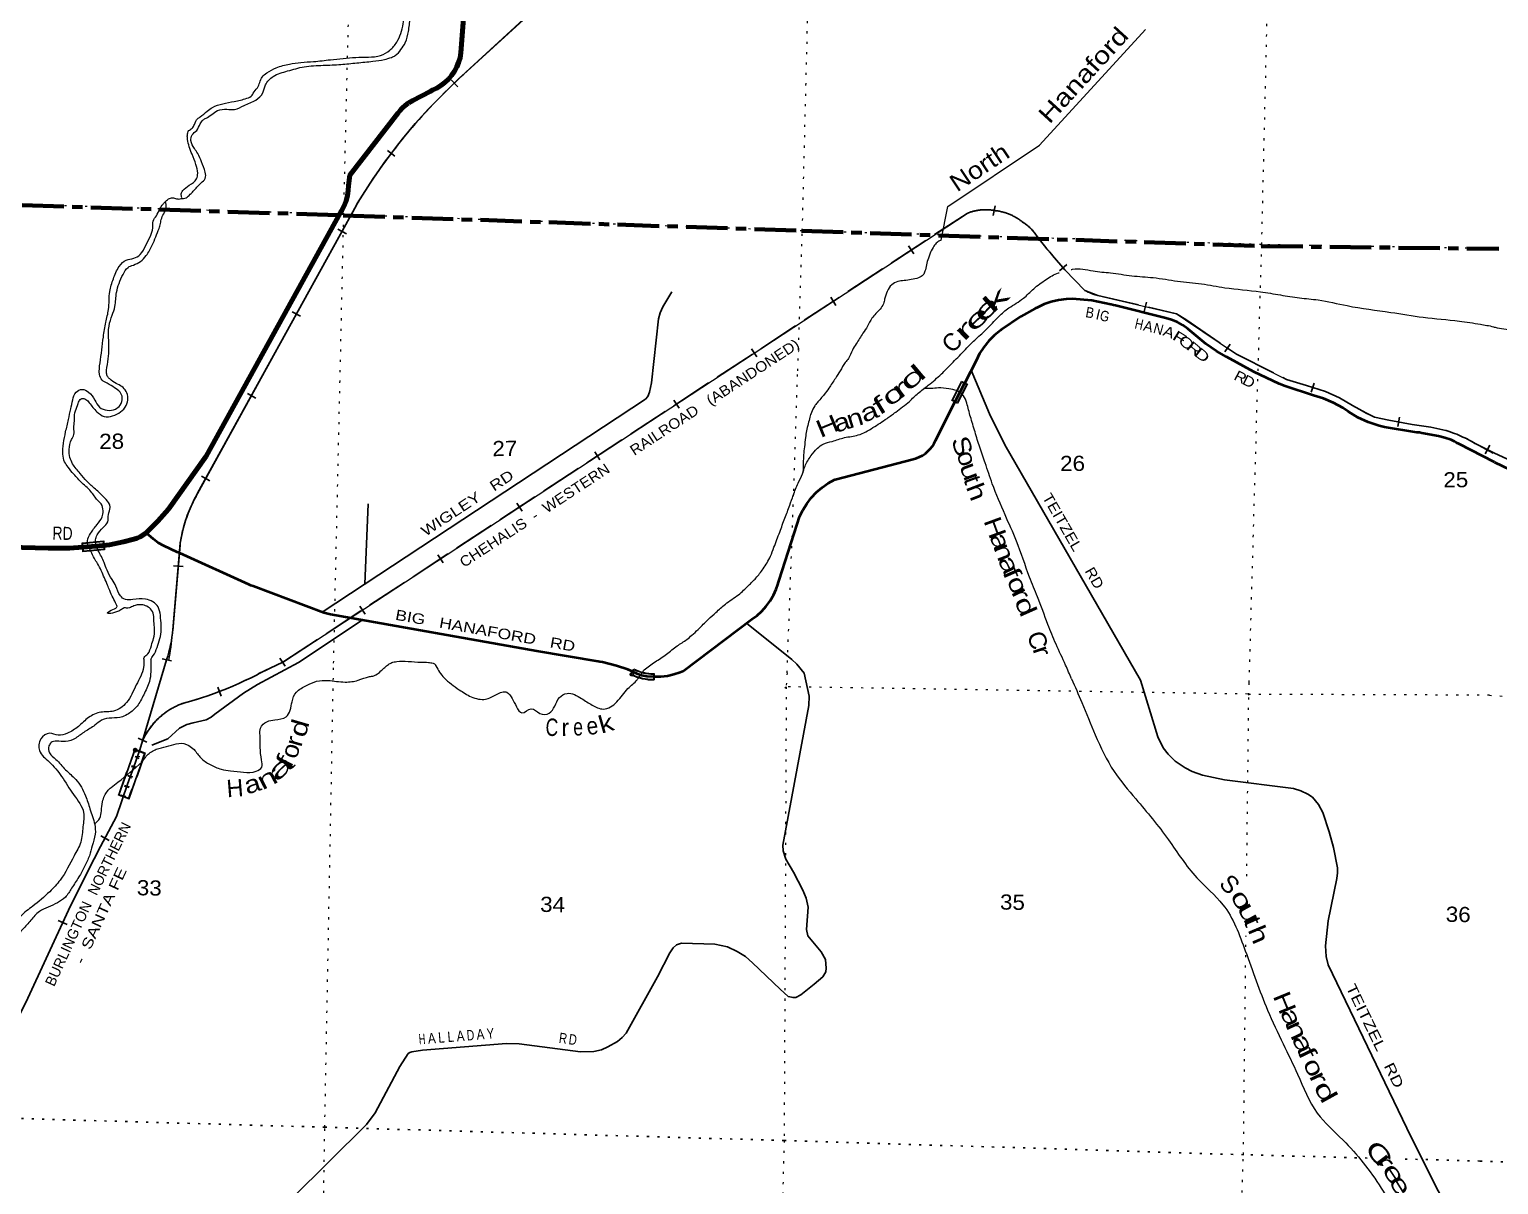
# Model space of a CAD drawing. Header units: feet. Extents: x -518066 to -250644, y -364975 to -177792.
# Drawn here: x -488679 to -471719, y -275739 to -262402 of the extents above; entities that cross this region are included whole.
import ezdxf
from ezdxf.enums import TextEntityAlignment as Align

# ---------------------------------------------------------------- set-up
doc = ezdxf.new("R2010")
doc.units = ezdxf.units.FT
doc.header["$LTSCALE"] = 80
doc.header["$PDMODE"] = 32
doc.header["$PDSIZE"] = 40
for name, pattern in [('DOTTED', [1.5, 0.3, -1.2]), ('LONG_DASH_SHORT_DASH', [9.9, 6, -1.2, 1.5, -1.2]), ('LONG_DASHED', [7.5, 6, -1.5])]:
    doc.linetypes.add(name, pattern=pattern)
for name, color, linetype, lineweight in [('11', 7, 'LONG_DASH_SHORT_DASH', 60), ('17', 7, 'Continuous', 25), ('23', 7, 'Continuous', 70), ('26', 7, 'Continuous', 40), ('29', 7, 'Continuous', 25), ('30', 7, 'Continuous', 13), ('34', 7, 'Continuous', 25), ('39', 7, 'Continuous', 13), ('41', 7, 'Continuous', 13), ('59', 7, 'Continuous', 13), ('6', 7, 'DOTTED', 25), ('61', 7, 'Continuous', 13), ('63', 7, 'Continuous', 25), ('7', 7, 'DOTTED', 13)]:
    doc.layers.add(name, color=color, linetype=linetype, lineweight=lineweight)
doc.layers.add('27', color=7, linetype='Continuous')

msp = doc.modelspace()

# ---------------------------------------------------------------- linework, layer by layer
at = {"layer": '11'}
msp.add_lwpolyline([(-503152.98, -263926.62), (-500945.94, -263988.82), (-495636.76, -264205.23), (-490344.79, -264381.26), (-485056.68, -264549.34), (-479766.78, -264727.7), (-474460.77, -264904.58), (-471717.51, -264935.4)], dxfattribs=at)
at = {"layer": '23'}
for points in [[(-486636.7, -267328.43), (-485087.31, -264517.67), (-485073.6, -264492.79), (-485060.8, -264467.67), (-485045.63, -264437.91), (-485023.61, -264380.53), (-485007.7, -264321.17), (-484998.09, -264260.48), (-484994.9, -264204.77), (-484978.25, -264086.47), (-484420.59, -263365.73), (-484401.19, -263340.66), (-484378.84, -263315.73), (-484372.45, -263308.6), (-484340.45, -263279.66), (-484305.59, -263254.22), (-484302.1, -263252.14), (-484299.9, -263250.83), (-484252.1, -263224.98), (-484054.26, -263117.99), (-484020.32, -263099.64), (-484004.26, -263092.01), (-483977.02, -263079.08), (-483928.59, -263049.52), (-483883.52, -263015.07), (-483842.3, -262976.09), (-483805.37, -262933.01), (-483773.16, -262886.32), (-483745.99, -262836.51), (-483724.19, -262784.13), (-483707.98, -262729.77), (-483697.54, -262674), (-483697.29, -262672.13), (-483630.21, -261772.38)], [(-487352.46, -268229.47), (-487331.03, -268214.79), (-487195.94, -268079.63), (-487073.47, -267942.66), (-486636.7, -267328.43)], [(-488463.4, -268392.27), (-488217.17, -268391.41), (-487907.38, -268369.78), (-487756.09, -268351.76), (-487592.18, -268317.52), (-487471.52, -268286.88), (-487436.37, -268276.3), (-487399.47, -268261.65), (-487367.93, -268242.06), (-487331.03, -268214.79)], [(-491113.02, -269593.43), (-490504.32, -268476.3), (-490399.53, -268406.86), (-490308.61, -268379.57), (-490231.32, -268365.93), (-490117.98, -268361.94), (-489370.48, -268367.96), (-488463.4, -268392.27)]]:
    msp.add_lwpolyline(points, dxfattribs=at)
at = {"layer": '26'}
msp.add_line((-477995.33, -266706.54), (-477882.28, -266484.21), dxfattribs=at)
for points in [[(-471768.31, -267397.16), (-472180.23, -267186.34), (-472205.23, -267173.52), (-472230.23, -267159.65), (-472266.73, -267142.35), (-472338.53, -267116.67), (-472412.61, -267098.65), (-472605.78, -267062.43), (-472630.9, -267057.72), (-472655.78, -267055.06), (-472661.72, -267054.43), (-473037.34, -266992.64), (-473099.57, -266977.06), (-473223.67, -266935.48), (-473342.74, -266881.15), (-473455.49, -266814.67), (-473519.41, -266771.51), (-473626.8, -266711.61), (-473739.86, -266663.26), (-473857.35, -266627), (-474182.64, -266521.44), (-474254.38, -266493.75), (-474544.77, -266354.74), (-474860.52, -266181), (-474977.51, -266115.56), (-475098.41, -266031.07), (-475307.65, -265857.62), (-475364.23, -265818.54), (-475427.2, -265783.98), (-475493.45, -265756.19), (-475562.24, -265735.48), (-476140.91, -265589.97), (-476165.91, -265585.69), (-476190.91, -265579.14), (-476193.95, -265578.34), (-476415.59, -265534.01), (-476640.64, -265513.1), (-476712.82, -265515.56), (-476798.69, -265526.8), (-476882.92, -265546.95), (-476964.58, -265575.79), (-477017.77, -265601.12), (-477042.77, -265613.02), (-477067.77, -265622.98), (-477234.77, -265716.09), (-477460.43, -265871.47), (-477466.67, -265875.95), (-477537.79, -265933.44), (-477602.51, -265998.05), (-477660.12, -266069.07), (-477709.99, -266145.72), (-477751.58, -266227.17), (-477882.28, -266484.21)], [(-481127.47, -269805.74), (-480341.06, -269211.97), (-480279.68, -269167.74), (-480223.26, -269117.35), (-480172.41, -269061.33), (-480127.69, -269000.31), (-480089.6, -268934.94), (-480058.55, -268865.96), (-480039.88, -268809.25), (-480032.34, -268784.43), (-480024.25, -268759.25), (-479816.64, -268113.2), (-479788.1, -268031.36), (-479751.17, -267952.95), (-479706.24, -267878.83), (-479653.81, -267809.81), (-479594.45, -267746.66), (-479528.82, -267690.05), (-479457.63, -267640.61), (-479381.66, -267598.89), (-479379.31, -267597.76), (-478475.83, -267363.86), (-478438.53, -267352.92), (-478402.57, -267338.15), (-478368.36, -267319.69), (-478336.26, -267297.76), (-478306.62, -267272.6), (-478279.79, -267244.47), (-478256.03, -267213.69), (-478235.63, -267180.6), (-478219.9, -267148.17), (-477995.33, -266706.54)], [(-471768.31, -267397.16), (-470224.6, -268137.35)], [(-481769.58, -269792.24), (-481901.14, -269748.15), (-482062.7, -269709.08), (-482092.68, -269701.82), (-482112.7, -269698.5), (-482821.09, -269580.82), (-485203.38, -269155.45), (-485279.36, -269137.72), (-486097.6, -268829.33), (-486122.6, -268821.94), (-486147.6, -268810.58), (-486943.36, -268449.09), (-486974.41, -268438.27), (-487125.71, -268366.18), (-487190.55, -268330.13), (-487248.18, -268286.88), (-487331.03, -268214.79)], [(-481717.78, -269815.32), (-481742.78, -269804.54), (-481769.58, -269792.24)], [(-481717.78, -269815.32), (-481665.25, -269839.45), (-481613.99, -269857.2), (-481552.86, -269869.04), (-481468.03, -269872.21)], [(-481468.03, -269872.21), (-481443.03, -269872.06), (-481390.73, -269871.76), (-481313.91, -269863.24), (-481238.4, -269846.73), (-481165.03, -269822.42), (-481127.47, -269805.74)]]:
    msp.add_lwpolyline(points, dxfattribs=at)
at = {"layer": '29'}
for p, q in [((-484805.71, -268805.27), (-484766.7, -267877.82)), ((-485571.32, -269711.8), (-484836.41, -269220.98))]:
    msp.add_line(p, q, dxfattribs=at)
for points in [[(-485298.96, -269130.33), (-481568.4, -266671.82), (-481539.76, -266641.69), (-481521.58, -266591.65), (-481497.72, -266483.37), (-481417.81, -265744.68), (-481398.83, -265672.91), (-481368.32, -265603.76), (-481263.96, -265432.13)], [(-477807.02, -266336.19), (-477595.26, -266839.62), (-477419.83, -267197.72), (-475854.63, -269916.1)], [(-480400.97, -269257.21), (-479876.57, -269677.03), (-479819.04, -269729.95), (-479735.77, -269834.99)], [(-487263.75, -270664.58), (-487082.13, -270593.68), (-486947.19, -270469.72), (-486860.66, -270425.29), (-486788.2, -270409.33), (-486639.18, -270372.11), (-486581.59, -270341.09), (-486538.54, -270307.82), (-486208.9, -270066.56), (-486045.62, -269964.43), (-485571.32, -269711.8)], [(-479735.77, -269834.99), (-479676, -270099.55), (-479680.32, -270208.08), (-479981.53, -271821.08), (-479976.54, -271887.06), (-479946.09, -271980.6), (-479859.69, -272129.71), (-479751.19, -272339.54), (-479711.63, -272433.05), (-479689.18, -272534.52), (-479706.9, -272791.54), (-479693.47, -272865.48), (-479539.8, -273050.28), (-479489.85, -273141.61), (-479482.27, -273237.93), (-479485.42, -273283.41), (-479520.85, -273341.02), (-479618.94, -273423.23), (-479773.34, -273549.29), (-479830.92, -273580.31), (-479863.32, -273579.08), (-479919.52, -273567.02), (-480012.18, -273482.79), (-480330.41, -273177.39), (-480411.2, -273106.16), (-480508.65, -273048.55), (-480619.39, -272995.38), (-480766, -272963.04), (-481150.94, -272951.06), (-481208.58, -272969.73), (-481248.39, -273004.25), (-481285.91, -273061.27), (-481427.86, -273340.98), (-481791.05, -273989.92), (-481837.53, -274041.18), (-481890.68, -274085.49), (-482003.43, -274148.16), (-482076.72, -274182.98), (-482165.32, -274200.7), (-482318.58, -274206.66), (-483024.65, -274112.08), (-483172.2, -274107.85), (-484140.91, -274187.41), (-484264.95, -274205.13), (-484288.06, -274212.1), (-484307.09, -274226.77), (-484403.2, -274374.36), (-484685.76, -274909.71), (-484788.71, -275045.14), (-485648.22, -275900.55)], [(-475854.63, -269916.1), (-475651.85, -270570.51), (-475591.81, -270695.59), (-475534.23, -270770.92), (-475454.5, -270850.69), (-475338.31, -270926.11), (-475255.16, -270970.33), (-475135.57, -271010.21), (-474881.69, -271066.34), (-474088.13, -271164.42), (-474001.59, -271191.91), (-473921.86, -271231.78), (-473868.7, -271267.24), (-473800.3, -271348.83), (-473749.1, -271444.49), (-473674.45, -271665.97), (-473625.07, -271847.74), (-473580.78, -272082.6), (-473580.78, -272140.2), (-473585.63, -272203.79), (-473686.4, -272695.09), (-473718.1, -272982.16), (-473709.24, -273106.23), (-473687.26, -273201.66), (-472727.09, -275189.41), (-472105.18, -276429.25)]]:
    msp.add_lwpolyline(points, dxfattribs=at)
at = {"layer": '34', "lineweight": 13}
for p, q in [((-483666.13, -262923.56), (-482976.65, -262290.24)), ((-486736.25, -267758.57), (-484899.29, -264426.13)), ((-485745.94, -269704.83), (-477855.12, -264527.62)), ((-471990.42, -267184.19), (-471787.81, -267293.15)), ((-471766.77, -267295.39), (-470203.39, -268023.14)), ((-487025.79, -269380.34), (-486937.24, -268334.39)), ((-486036.73, -269843.94), (-485745.64, -269704.22)), ((-487338.68, -270756.54), (-487461.92, -270712.47)), ((-487457.04, -270722.71), (-487348.86, -270761.39)), ((-487528.66, -271287.85), (-487651.91, -271243.78)), ((-487533.45, -271277.63), (-487641.63, -271238.95))]:
    msp.add_line(p, q, dxfattribs=at)
at = {"layer": '34'}
for p, q in [((-483735.23, -263064.84), (-483811.81, -262984.43)), ((-484458.93, -263866.79), (-484547.1, -263799.28)), ((-485019.79, -264761.4), (-485117.03, -264707.8)), ((-485548.31, -265714.77), (-485645.56, -265661.17)), ((-486065.66, -266658.73), (-486162.91, -266605.12)), ((-486594.17, -267612.09), (-486691.43, -267558.49)), ((-487023.48, -269340.01), (-486940.37, -268358.38)), ((-486903.57, -268604.39), (-487014.21, -268595.02)), ((-487038.8, -269692.22), (-487147.16, -269667.97)), ((-487321.59, -270632.53), (-487422.36, -270585.88)), ((-487854.46, -271712.97), (-487757.01, -271765.8)), ((-488345.05, -272688.1), (-488244.34, -272734.42))]:
    msp.add_line(p, q, dxfattribs=at)
for points in [[(-486940.37, -268358.38), (-486938.33, -268334.23), (-486938, -268332.64), (-486936.61, -268324.01), (-486931.9, -268295.52), (-486926.65, -268266.97), (-486920.73, -268238.46), (-486914.53, -268210.19), (-486907.83, -268182.05), (-486900.46, -268153.92), (-486892.77, -268125.86), (-486884.48, -268098.15), (-486875.71, -268070.57), (-486866.57, -268042.91), (-486856.83, -268015.58), (-486846.67, -267988.55), (-486836.13, -267961.43), (-486824.99, -267934.65), (-486813.41, -267908.17), (-486801.31, -267881.64), (-486788.82, -267855.57), (-486776, -267829.6), (-486762.54, -267803.79), (-486748.69, -267778.41), (-486738.12, -267759.66), (-486737.21, -267758.03), (-484902.83, -264430.26), (-484907.74, -264434.04), (-484894.68, -264412.22), (-484834.85, -264314.44), (-484773.26, -264218.61), (-484710.31, -264123.31), (-484646.05, -264029.47), (-484579.51, -263936.22), (-484511.21, -263844.89), (-484442.05, -263754.56), (-484370.59, -263664.81), (-484298.31, -263576.95), (-484224.23, -263490.11), (-484147.91, -263404.78), (-484071.21, -263320.86), (-483992.72, -263237.97), (-483911.97, -263156.58), (-483830.85, -263076.6), (-483735.67, -262985.95), (-482977.39, -262289.41)], [(-487095.86, -269679.37), (-487405.28, -270719.7), (-487473.5, -270917.46), (-487545.77, -271117.11), (-487671.75, -271490.74), (-487859.38, -271836.88), (-488005.55, -272119.43), (-488227.34, -272569.37), (-488718.49, -273637.29), (-488935.74, -274061.16), (-489083.18, -274408.01), (-489196.71, -274763.65), (-489335.91, -275197.26), (-489451.56, -275558.91), (-489560.26, -275973.01), (-489736.42, -276745.89), (-489876.25, -277111.12), (-489956.36, -277357.6)]]:
    msp.add_lwpolyline(points, dxfattribs=at)
at = {"layer": '34', "lineweight": 13}
for points in [[(-476868.83, -265011.45), (-476727.76, -265177.39), (-476495.86, -265417.69)], [(-476344.37, -265475.26), (-475438.56, -265686.93), (-475331.94, -265753.66), (-474745.35, -266153.32), (-474166.91, -266445.36), (-473937.3, -266514.67), (-473719.75, -266583.73), (-473556.52, -266655.63), (-473407.74, -266745.32), (-473252.87, -266831.12), (-473153.44, -266879.52), (-472987.36, -266913.27), (-472719.15, -266963.32), (-472500.81, -266996.19), (-472328.8, -267034.1)], [(-487102.72, -269697.74), (-487406.33, -270719.36), (-487474.54, -270917.09), (-487546.81, -271116.74), (-487672.76, -271490.28), (-487860.35, -271836.35), (-488006.53, -272118.93), (-488228.33, -272568.89), (-488719.48, -273636.8)]]:
    msp.add_lwpolyline(points, dxfattribs=at)
for centre, radius, start, end in [((-479291.02, -267784.27), 6538.89, 131.9601, 149.13392), ((-477643.63, -265032.38), 547.28, 77.25183, 112.73311), ((-477596.08, -265092.05), 600.16, 50.97053, 82.7955), ((-477445.61, -265028.26), 461.12, 36.15992, 61.12068), ((-474949.53, -263276.16), 2587.46, 214.87588, 222.11754), ((-476253.93, -265028.18), 455.77, 238.24334, 258.81204), ((-472764.25, -268466.83), 1498, 58.8971, 73.02002), ((-485295.36, -268584.28), 1660.69, 150.24871, 171.29145), ((-489163.64, -269234.78), 2141.63, 347.89199, 356.08571), ((-488066.94, -265908.5), 4430.32, 285.06623, 297.2748), ((-486630.89, -270948.36), 813.2, 110.47432, 155.48666)]:
    msp.add_arc(centre, radius, start, end, dxfattribs=at)
at = {"layer": '34'}
msp.add_arc((-488543.13, -269192.87), 1526.85, 341.41912, 354.93997, dxfattribs=at)
at = {"layer": '34', "lineweight": 13}
for centre, major_axis, start_param, end_param in [((-533780.11, -254449.42), (1139.89, 49077.11), 4.3864485, 4.39794275), ((-533780.11, -254449.42), (1140.08, 49085.11), 4.38661256, 4.39777903), ((-533780.11, -254450.5), (1142.72, 49199.6), 4.38664601, 4.3977864), ((-533780.11, -254450.5), (1142.91, 49207.6), 4.38648418, 4.39794799)]:
    msp.add_ellipse(centre, major_axis=major_axis, ratio=1, start_param=start_param, end_param=end_param, dxfattribs=at)
at = {"layer": '34', "linetype": 'DOTTED', "lineweight": 100}
msp.add_ellipse((-533791.41, -254447.25), major_axis=(1141.47, 49144.6), ratio=1, start_param=4.38642916, end_param=4.39796908, dxfattribs=at)
at = {"layer": '34'}
msp.add_point((-487457.04, -270722.71), dxfattribs=at)
at = {"layer": '39'}
msp.add_line((-471736.24, -265847.64), (-462411.77, -267209.75), dxfattribs=at)
msp.add_lwpolyline([(-478155.2, -264836.3), (-478075.6, -264446), (-477019.07, -263740.39), (-475795.89, -262402.28)], dxfattribs=at)
for points in [[(-486842.13, -263569.73), (-486801.37, -263544.46), (-486774.25, -263498.79), (-486736.65, -263433.23), (-486708.08, -263413.74), (-486628.21, -263345.07), (-486564.96, -263302.19), (-486447.48, -263260.47), (-486314.24, -263233.17), (-486168.77, -263198.09), (-486107.68, -263161.19), (-486095.09, -263137.34), (-486047.58, -263078.03), (-485990.57, -262952.56), (-485939.31, -262905.39), (-485829.46, -262845.41), (-485677.78, -262802.42), (-485544.72, -262783.17), (-485397.81, -262774.26), (-485204.38, -262752.28), (-485057.35, -262737.35), (-484912.4, -262726.4), (-484765.58, -262721.51), (-484624.52, -262704.44), (-484518.66, -262642.36), (-484438.25, -262549.58), (-484391.85, -262450.02), (-484363.29, -262338.02), (-484335.27, -262159.63), (-484303.91, -262011.49), (-484268.65, -261869.46), (-484194.31, -261778.55), (-484075.73, -261686.58), (-483934.93, -261589.06), (-483814.96, -261525.28), (-483733.33, -261468.72), (-483675.15, -261473.99), (-483627.06, -261493.49)], [(-486928.47, -264355.92), (-486871.13, -264347.38), (-486822, -264306.2), (-486787.06, -264270.76), (-486698.58, -264176.13), (-486649.18, -264122.9), (-486649.61, -264050.49), (-486691.27, -263932.95), (-486735.37, -263835.47), (-486774.28, -263776.31), (-486814.53, -263686.96), (-486801.03, -263620.89), (-486747.62, -263567.74), (-486707.83, -263494.18), (-486674.63, -263446.63), (-486640.05, -263427.26), (-486574.8, -263384.43), (-486507.5, -263339.62), (-486398.62, -263323.87), (-486310.23, -263325.77), (-486200.71, -263279.86), (-486064.71, -263218.43), (-485984.52, -263135.7), (-485952.37, -263043.87), (-485863.79, -262945.23), (-485697.62, -262882.44), (-485507.65, -262834.24), (-485286.19, -262816.89), (-485082.99, -262807.18), (-484899.7, -262789.02), (-484714.4, -262770.88), (-484579.28, -262749.66), (-484500.36, -262725.22), (-484455.69, -262704.06), (-484389.86, -262635.09), (-484339.9, -262555.71), (-484302.9, -262425.79), (-484283.49, -262273.37), (-484256.27, -262131.16), (-484229.58, -262013.09), (-484209.39, -261916.99), (-484143.92, -261864.1), (-484035.25, -261765.89), (-483918.82, -261679.91), (-483834.87, -261609.32), (-483771.86, -261576.49), (-483719.05, -261551.48), (-483651.38, -261580)], [(-487968.17, -268427), (-488010.03, -268306.04), (-487972.52, -268221.06), (-487899.98, -268120.06), (-487839.75, -268030.85), (-487828.17, -267960.73), (-487850.52, -267879.8), (-487882.01, -267848.96), (-487956.24, -267750.83), (-488072.35, -267637.73), (-488166.63, -267537.16), (-488233.18, -267455.28), (-488272.08, -267396.13), (-488292.25, -267307.21), (-488285.47, -267180.67), (-488260.48, -267048.48), (-488227.24, -266906.41), (-488202.48, -266784.27), (-488178.05, -266678.21), (-488139.97, -266590.54), (-488070.93, -266557.84), (-487995.24, -266589.64), (-487924.9, -266681.65), (-487868.39, -266763.3), (-487780.75, -266799.38), (-487685.99, -266785.33), (-487632.75, -266740.22), (-487606.76, -266654.3), (-487631.48, -266589.42), (-487694.71, -266539.79), (-487779.98, -266487.69), (-487839.47, -266450.21), (-487868.19, -266385.23), (-487863.3, -266252.61), (-487824.63, -265953.8), (-487796.79, -265783.46), (-487765.43, -265635.32), (-487750.87, -265428.5), (-487709.51, -265282.57), (-487642.07, -265139.23), (-487560.05, -265064.58), (-487475.19, -265044.28), (-487399.9, -265001.66), (-487335.31, -264896.47), (-487282.77, -264791.01), (-487254.55, -264695.09), (-487248.77, -264614.77), (-487213.27, -264553.19), (-487173.43, -264477.63), (-487135.96, -264418.1), (-487109.19, -264388.51), (-487060.19, -264353.36), (-487015.86, -264348.29), (-486965.85, -264359.42), (-486921.44, -264350.32), (-486926.72, -264316.02), (-486907.51, -264264.14), (-486833.79, -264201.38), (-486749.81, -264128.78), (-486736.3, -264062.7), (-486756.2, -263961.72), (-486801.88, -263844.09), (-486834.15, -263756.92), (-486852.39, -263672.07), (-486855.31, -263621.73), (-486842.13, -263569.73)], [(-487883.52, -268420.69), (-487915.47, -268296.13), (-487896.54, -268238.78), (-487826.35, -268153.82), (-487774.69, -268088.57), (-487766.83, -268004.27), (-487746.9, -267920.24), (-487754.14, -267883.89), (-487806.9, -267814.37), (-487917.15, -267709.44), (-488013.7, -267620.89), (-488092.08, -267528.71), (-488180.07, -267416.21), (-488210.63, -267343.16), (-488218.66, -267250.48), (-488192.1, -267138.43), (-488166.68, -267078.65), (-488164.98, -267000.25), (-488159.33, -266925.96), (-488153.18, -266827.57), (-488125.22, -266743.7), (-488106.09, -266695.84), (-488073.25, -266664.38), (-488027.22, -266673.41), (-487987.87, -266712.47), (-487899.72, -266816.92), (-487814.47, -266871.04), (-487717.88, -266865.08), (-487626.43, -266818.78), (-487562.49, -266743.74), (-487542.56, -266659.71), (-487562.96, -266580.83), (-487611.99, -266525.48), (-487677.54, -266489.89), (-487750.77, -266438.04), (-487776.27, -266409.33), (-487787.49, -266370.89), (-487772.54, -266238.48), (-487763.01, -265985.29), (-487759.55, -265826.49), (-487722.68, -265702.61), (-487692.32, -265600.69), (-487672.75, -265440.23), (-487644.31, -265334.26), (-487597.84, -265230.68), (-487539.8, -265149.48), (-487478.91, -265122.64), (-487397.64, -265082.15), (-487329.81, -265013.22), (-487260.9, -264894.04), (-487220.58, -264796.37), (-487182.32, -264700.66), (-487167.02, -264644.68), (-487151.56, -264580.66), (-487119.94, -264512.97), (-487100.64, -264457.07), (-487101.9, -264422.86), (-487109.63, -264390.15)], [(-478155.2, -264836.3), (-478171.84, -264841.8), (-478210.25, -264869.59), (-478246.86, -264919.54), (-478285.7, -264995.61), (-478302.18, -265041.72), (-478324.99, -265121.97), (-478341.7, -265194.23), (-478362.16, -265236.28), (-478414.69, -265269.97), (-478499.25, -265291.29), (-478581.71, -265302.57), (-478654.12, -265313.94), (-478724.76, -265351.49), (-478777.67, -265427.43), (-478806.57, -265515.66), (-478821.12, -265569.84), (-478859.83, -265631.83), (-478953.18, -265737.56), (-479004.21, -265829.6), (-479057.15, -265909.56), (-479134.57, -266031.54), (-479179.42, -266105.54), (-479224.46, -266201.67), (-479261.05, -266249.6), (-479320.14, -266343.58), (-479375.16, -266431.57), (-479450.47, -266543.5), (-479503.36, -266617.43), (-479586.57, -266713.19), (-479613, -266749.15), (-479651.83, -266823.21), (-479668.38, -266877.36), (-479689.16, -266955.62), (-479707.97, -267037.92), (-479720.7, -267114.24), (-479731.69, -267220.76), (-479742.57, -267315.21), (-479745.15, -267379.56), (-479748.13, -267488.16), (-479751.52, -267520.03)], [(-481582.9, -269796.16), (-481457.18, -269704.72), (-481324.59, -269615.08), (-481201.91, -269519.19), (-481089.76, -269445.18), (-481032.42, -269396.14), (-480958.61, -269329.37), (-480841.47, -269211.23), (-480753.34, -269132.69), (-480644.73, -269036.49), (-480493.66, -268929.14), (-480378.8, -268823.03), (-480292.49, -268736.41), (-480209.77, -268629.59), (-480124.2, -268484.64), (-480083.75, -268380.93), (-480017.61, -268205.39), (-479957.81, -268043.8), (-479902.33, -267896.18), (-479861.62, -267780.41), (-479804.31, -267640.88), (-479755.69, -267531.32), (-479725.67, -267445.5), (-479656.75, -267326.32), (-479582.45, -267237.43), (-479515.11, -267190.62), (-479411.92, -267158.65), (-479270.28, -267115.46), (-479110.85, -267084.71), (-478942.18, -266999.87), (-478779.06, -266892.77), (-478679, -266820.53), (-478521.56, -266697.23), (-478418.96, -266600.9), (-478302.39, -266508.9), (-478150.84, -266379.44), (-478035.75, -266263.27), (-477889.79, -266113.58), (-477823.96, -266044.62), (-477766.48, -265989.55), (-477637.25, -265869.66), (-477489.23, -265718.01), (-477372.48, -265617.96), (-477205.25, -265506.95), (-477086.28, -265396.89), (-476943.24, -265289.38), (-476798.9, -265214.06), (-476790.83, -265211.93)], [(-476652.84, -265175.44), (-476637.19, -265171.3), (-476400.45, -265190.49), (-476197.96, -265212.96), (-475953.49, -265246.4), (-475706.76, -265267.82), (-475424.25, -265308.1), (-475147.61, -265340.22), (-474879.26, -265384.23), (-474468.28, -265431.32), (-474237.98, -265468.47), (-474017.62, -265501.38), (-473803.11, -265526.13), (-473468.91, -265591.67), (-472964.13, -265668.94), (-472589.54, -265725.31), (-472172.49, -265770.53), (-471930.09, -265805.93), (-471780, -265835.32), (-471736.24, -265847.64)], [(-477971.55, -266571.03), (-478066.19, -266552.2), (-478186.54, -266541.56), (-478269.07, -266547.83), (-478355.6, -266549.83)], [(-476649.12, -269899.6), (-476717.07, -269742.64), (-476828.3, -269498.92), (-476921.81, -269271.67), (-477041.46, -268953.36), (-477132.96, -268726.15), (-477284.61, -268308.61), (-477416.66, -268006.12), (-477563.56, -267646.99), (-477646.76, -267407.9), (-477709.1, -267225.57), (-477763.54, -267049.42), (-477815.95, -266873.33), (-477858.78, -266717.56), (-477895.1, -266632.32), (-477974.46, -266570.12)], [(-487359.14, -269673.78), (-487352.9, -269652.93), (-487313.52, -269612.78), (-487271.16, -269513.14), (-487245.3, -269433.25), (-487234.89, -269324.88), (-487241, -269236.27), (-487245.36, -269159.76), (-487282.08, -269092.6), (-487337.54, -269055.21), (-487405.62, -269043.69), (-487445.93, -269048.85), (-487498.64, -269069.84), (-487524.97, -269079.33), (-487559.21, -269082.62), (-487577.25, -269080.21), (-487613.8, -269097.53), (-487660.57, -269122.66), (-487707.12, -269137.75), (-487739.44, -269145.1), (-487779.48, -269138.2), (-487771.27, -269130.34), (-487698.07, -269091.69), (-487669.48, -269070.19), (-487667.33, -269064.2), (-487672.92, -269043.97), (-487713.4, -268964.68), (-487751.77, -268881.39), (-487776.53, -268818.52), (-487812.9, -268735.29), (-487891.67, -268568.69), (-487928.61, -268511.59), (-487968.17, -268427)], [(-487278.91, -269675.65), (-487224.52, -269586.53), (-487188.18, -269486.76), (-487159.78, -269382.8), (-487157.64, -269284.31), (-487167.1, -269165.46), (-487193.17, -269070.38), (-487252.17, -269010.8), (-487339.94, -268980.75), (-487484.7, -268983.67), (-487571.12, -268983.82), (-487628.45, -268940.36), (-487680.28, -268828.63), (-487724.87, -268753.27), (-487782.81, -268645.44), (-487815.08, -268558.27), (-487847.74, -268489.2), (-487883.52, -268420.69)], [(-487359.14, -269673.78), (-487360.96, -269766.66), (-487445.34, -269970.09), (-487557.81, -270172.9), (-487706.31, -270272.35), (-487853.05, -270285.31), (-487994.75, -270346.67), (-488113.2, -270448.76), (-488239.23, -270528.57), (-488346.02, -270550.43), (-488445.9, -270528.18), (-488545.53, -270592.46), (-488562.34, -270728.9), (-488450.57, -270858.04), (-488307.49, -271026.07), (-488169.26, -271236.24), (-488053.08, -271443.94), (-488060.38, -271606.75), (-488086.07, -271785.27), (-488163.53, -271944.56), (-488323.67, -272222.81), (-488444.77, -272357.05), (-488640.82, -272525.89), (-488779.53, -272637.61), (-488931.82, -272825.5), (-489054.15, -272921.47), (-489227.59, -272964.05), (-489518.58, -272965.88), (-489710.64, -272937.65), (-489876.79, -272918.01), (-489957.59, -272944.46), (-490047.42, -273021), (-490060.63, -273177.65), (-490123.93, -273331.22), (-490236.91, -273560.18), (-490276.07, -273710.24), (-490393.11, -273842.54), (-490500.13, -273975.05), (-490507.16, -274123.78), (-490529.84, -274352.65), (-490528.31, -274475.42), (-490474.68, -274601.3), (-490374.33, -274700), (-490271.12, -274855.1), (-490215.2, -274966.95), (-490215.95, -275103.74), (-490264.61, -275227.44), (-490360.13, -275287.77), (-490505.23, -275318.88), (-490601.47, -275314.81), (-490655.07, -275342.14)], [(-487278.91, -269675.65), (-487277, -269818.17), (-487294.06, -269931.06), (-487359.33, -270082.58), (-487436.27, -270215.74), (-487534.33, -270302.17), (-487605.31, -270338.88), (-487727.99, -270352.36), (-487844.89, -270378.03), (-487922.29, -270434.73), (-488038.17, -270508.71), (-488144.01, -270582.91), (-488261.24, -270624.67), (-488365.46, -270618.43), (-488428, -270635.2), (-488452.88, -270674.91), (-488446.44, -270753.51), (-488373.74, -270829.5), (-488261.78, -270948.58), (-488143.66, -271061.75), (-488031.08, -271249.26), (-487979.98, -271401.24), (-487925.39, -271579.45), (-487919.68, -271694.25), (-487954.46, -271826.3), (-487986.91, -271942.3), (-488041.57, -272065.87), (-488108.25, -272187.18), (-488191.12, -272316.18), (-488263.43, -272419.26), (-488355.03, -272483.7), (-488462.44, -272535.73), (-488563.78, -272585.88), (-488664.14, -272686.34), (-488754.54, -272791.05), (-488840.61, -272879.75), (-488910.47, -272960.74), (-488971.75, -273013.76), (-489028.51, -273042.73), (-489115.21, -273063.01), (-489255.61, -273060.02), (-489466.09, -273049.49), (-489610.1, -273026.31), (-489714.28, -273018.05), (-489826.63, -273017.66), (-489893.31, -273040.39), (-489966.86, -273105.21), (-490010.6, -273184.75), (-490035.23, -273310.97), (-490074.3, -273457.01), (-490119.35, -273600.91), (-490199.76, -273707.84), (-490280.72, -273840.91), (-490332.81, -273936.37), (-490370.4, -274108.59), (-490392.42, -274204.69), (-490412.82, -274320.95), (-490411.17, -274437.67), (-490380.42, -274504.72), (-490296.73, -274633.25), (-490216.41, -274729.52), (-490135.02, -274872.09), (-490091.16, -274985.69), (-490079.2, -275088.55), (-490091.38, -275194.92), (-490163.49, -275287.94), (-490270.97, -275343.99), (-490363.1, -275373.8)], [(-487378.16, -270859.63), (-487296.78, -270759.92), (-487183.24, -270701.99), (-487068.3, -270674.27), (-486955.33, -270644.48), (-486837.44, -270669.13), (-486778.2, -270716.67), (-486699.89, -270812.9), (-486593.07, -270889.62), (-486465.73, -270942.63), (-486357.78, -270963.04), (-486205.55, -270976.36), (-486060.89, -270967.37), (-485997.7, -270918.43), (-485998.03, -270835.92), (-486015.16, -270690.7), (-486016.4, -270553.86), (-486010.64, -270467.47), (-485936.92, -270394.6), (-485846.18, -270372.39), (-485715.03, -270336.97), (-485667.35, -270261.53), (-485647.3, -270163.37), (-485596.92, -270053.79), (-485478.96, -269975.83), (-485363.61, -269928), (-485233, -269918.71), (-485034.71, -269937.03), (-484883.79, -269916.11), (-484754.52, -269874.61), (-484702.13, -269863.66), (-484620.76, -269809.06), (-484575.78, -269767.76), (-484533.52, -269733.83)], [(-484533.52, -269733.83), (-484533.43, -269733.77), (-484496.31, -269712.92), (-484438, -269699.86), (-484307.47, -269698.99), (-484156.92, -269706.83), (-484073.38, -269709.44), (-484017.69, -269719.89), (-483993.32, -269734.69), (-483989.49, -269745.2), (-483989.45, -269745.34)], [(-483989.45, -269745.35), (-483986.51, -269750.88), (-483891.91, -269886.99), (-483716.13, -270025.55), (-483579.33, -270106.93), (-483413.33, -270134.62), (-483285.79, -270079), (-483166.93, -270055.39), (-483106.16, -270127.1), (-483055.94, -270222.74), (-482993.14, -270292.49), (-482885.81, -270244.48), (-482788.59, -270298.87), (-482678.19, -270297.2), (-482560.15, -270116.63), (-482472.89, -270068.2), (-482305.5, -270126.1), (-482182.65, -270203.17), (-482055.14, -270248.14), (-481898.98, -270166.98), (-481769.39, -270010.81), (-481663.02, -269910.47), (-481652.5, -269895.47)], [(-481652.5, -269895.47), (-481586.56, -269801.45), (-481582.9, -269796.16)], [(-476649.12, -269899.6), (-476531.32, -270171.13), (-476376.4, -270546.65), (-476158.22, -270967.79), (-475907.81, -271285.01), (-475530.14, -271757.85), (-475203.92, -272195.38), (-474901.24, -272507.67), (-474643.18, -273040.32), (-474386.18, -273723.84), (-474207.5, -274113.96), (-474040.03, -274463.59), (-473812.39, -274913.09), (-473515.71, -275223.24), (-473282.26, -275485.76), (-473075.5, -275777.9), (-472897.16, -276085.51), (-472728.51, -276475.4), (-472608.85, -276906.49), (-472485.43, -277349.73), (-472382.61, -277621.53), (-472273.31, -277772.74), (-472153.59, -278002.66), (-472151.51, -278007.27)], [(-487926.32, -271576.17), (-487865.71, -271506.29), (-487848, -271424.18), (-487833.85, -271319.85), (-487812.36, -271249.9), (-487734.15, -271152.98), (-487656.67, -271092.26), (-487378.16, -270859.63)]]:
    msp.add_spline(points, degree=3, dxfattribs=at)
at = {"layer": '59'}
for points in [[(-488070.05, -268328.66), (-487821.01, -268306.75), (-487811.81, -268411.34), (-488060.85, -268433.25)], [(-488053.58, -268424.58), (-488061.38, -268335.92), (-487828.27, -268315.41), (-487820.47, -268404.07)]]:
    msp.add_lwpolyline(points, close=True, dxfattribs=at)
at = {"layer": '6'}
for p, q in [((-485269.11, -275076.01), (-490106.5, -274937.94)), ((-473237.15, -275431.47), (-474664.82, -275393.3)), ((-471934.83, -275466.3), (-472891.89, -275440.71))]:
    msp.add_line(p, q, dxfattribs=at)
for points in [[(-474664.82, -275393.3), (-479966.86, -275229.53), (-485269.11, -275076.01)], [(-471934.83, -275466.3), (-469320.39, -275548), (-465767.23, -275651.34)]]:
    msp.add_lwpolyline(points, dxfattribs=at)
at = {"layer": '61'}
for p, q in [((-478031.9, -266687.97), (-477918.02, -266464.3)), ((-477918.02, -266464.3), (-477850.92, -266498.47)), ((-481736.12, -269851.41), (-481703.06, -269783.76)), ((-481725.42, -269847.74), (-481699.38, -269794.46)), ((-481475.73, -269845.05), (-481474.89, -269904.35)), ((-481467.85, -269836.97), (-481466.79, -269912.26))]:
    msp.add_line(p, q, dxfattribs=at)
msp.add_lwpolyline([(-477850.92, -266498.47), (-477964.8, -266722.14), (-478031.9, -266687.97)], dxfattribs=at)
msp.add_lwpolyline([(-477914.52, -266475.05), (-477861.67, -266501.97), (-477968.29, -266711.38), (-478021.14, -266684.46)], close=True, dxfattribs=at)
for radius, start, end in [(506.22, 243.47157, 271.03107), (514.22, 244.37071, 270.1374), (581.51, 243.53392, 271.00217), (573.51, 244.32794, 270.20671)]:
    msp.add_arc((-481476.96, -269330.84), radius, start, end, dxfattribs=at)
msp.add_point((-481725.42, -269847.74), dxfattribs=at)
at = {"layer": '63'}
for p, q in [((-477552.52, -264549.99), (-477531.59, -264440.94)), ((-478469.98, -264995.25), (-478530.89, -264902.39)), ((-476788.78, -265188.53), (-476704.18, -265116.6)), ((-479368.56, -265587.92), (-479429.47, -265495.07)), ((-475808.95, -265658.22), (-475783.67, -265550.09)), ((-480281.41, -266183.69), (-480342.32, -266090.85)), ((-474880.01, -266126.57), (-474817.48, -266034.8)), ((-473882.01, -266591.32), (-473848.4, -266485.49)), ((-481179.98, -266776.38), (-481240.9, -266683.53)), ((-472884.28, -266987.14), (-472863.91, -266877.99)), ((-482092.82, -267372.17), (-482153.73, -267279.32)), ((-471873.2, -267300.88), (-471820.6, -267203.09)), ((-482991.37, -267964.85), (-483052.29, -267872.01)), ((-483904.2, -268560.64), (-483965.12, -268467.79)), ((-484802.74, -269153.33), (-484863.66, -269060.49)), ((-485725.81, -269752.7), (-485786.74, -269659.87)), ((-486465.53, -270099.44), (-486504.74, -269995.56))]:
    msp.add_line(p, q, dxfattribs=at)
at = {"layer": '63', "linetype": 'LONG_DASHED'}
for points in [[(-485755.27, -269707.89), (-477855.64, -264526.64), (-477846.68, -264522.95), (-477837.76, -264519.51), (-477828.8, -264516.23), (-477819.73, -264513.02), (-477810.64, -264510.05), (-477801.53, -264507.24), (-477792.33, -264504.51), (-477783.08, -264502.01), (-477773.84, -264499.68), (-477764.47, -264497.48), (-477755.14, -264495.48), (-477745.77, -264493.56), (-477736.32, -264491.87), (-477726.9, -264490.36), (-477717.42, -264489), (-477707.95, -264487.77), (-477698.39, -264486.74), (-477688.89, -264485.85), (-477679.32, -264485.17), (-477669.8, -264484.63), (-477660.2, -264484.24), (-477650.66, -264484.04), (-477641.09, -264484.02), (-477631.54, -264484.12), (-477621.95, -264484.44), (-477612.37, -264484.89), (-477602.82, -264485.53), (-477593.29, -264486.28), (-477583.77, -264487.28), (-477574.26, -264488.43), (-477564.81, -264489.69), (-477555.35, -264491.14), (-477545.92, -264492.77), (-477536.47, -264494.58), (-477527.12, -264496.49), (-477523.2, -264497.39), (-477521.19, -264495.46), (-477510.25, -264496.92), (-477499.91, -264498.52), (-477489.58, -264500.31), (-477479.22, -264502.23), (-477468.94, -264504.37), (-477458.75, -264506.7), (-477448.52, -264509.14), (-477438.38, -264511.82), (-477428.31, -264514.66), (-477418.2, -264517.71), (-477408.24, -264520.89), (-477398.31, -264524.21), (-477388.39, -264527.77), (-477378.62, -264531.49), (-477368.87, -264535.39), (-477359.19, -264539.4), (-477349.54, -264543.66), (-477340.04, -264548.01), (-477330.56, -264552.59), (-477321.21, -264557.29), (-477311.9, -264562.17), (-477302.71, -264567.21), (-477293.61, -264572.42), (-477284.59, -264577.74), (-477275.65, -264583.3), (-477266.79, -264588.96), (-477258.08, -264594.78), (-477249.42, -264600.73), (-477240.93, -264606.9), (-477232.52, -264613.17), (-477224.24, -264619.55), (-477213.19, -264628.39), (-477214.27, -264628.08), (-477208.38, -264631.56), (-477201.52, -264635.76), (-477194.66, -264640.07), (-477187.93, -264644.53), (-477181.31, -264649.07), (-477174.69, -264653.73), (-477168.2, -264658.52), (-477161.82, -264663.41), (-477155.47, -264668.46), (-477149.26, -264673.56), (-477143.1, -264678.75), (-477137.02, -264684.1), (-477131.1, -264689.55), (-477125.25, -264695.09), (-477119.47, -264700.7), (-477113.78, -264706.48), (-477108.22, -264712.29), (-477102.76, -264718.26), (-477097.42, -264724.27), (-477092.14, -264730.4), (-477087, -264736.61), (-477081.98, -264742.9), (-477077.05, -264749.28), (-477072.97, -264754.79), (-477071.9, -264754.28), (-477045.27, -264792.03), (-477018.48, -264828.21), (-476991.04, -264863.94), (-476963.04, -264899.6)], [(-476963.04, -264899.6), (-476934.35, -264934.45), (-476905.15, -264968.64), (-476875.39, -265002.75), (-476868, -265010.72), (-476726.94, -265176.64), (-476495.25, -265416.75), (-476344.05, -265474.2), (-475438.14, -265685.9), (-475331.34, -265752.74), (-474744.8, -266152.37), (-474166.5, -266444.33), (-473936.98, -266513.63), (-473719.36, -266582.7), (-473556.02, -266654.65), (-473407.2, -266744.37), (-473252.36, -266830.14), (-473153.08, -266878.47), (-472987.15, -266912.2), (-472718.97, -266962.23), (-472500.61, -266995.1), (-472328.67, -267033.01), (-472326.61, -267033.05), (-472301.42, -267040.89), (-472276.68, -267049.23), (-472252.09, -267057.99), (-472227.44, -267067.09), (-472203.1, -267076.71), (-472179.05, -267086.73), (-472154.93, -267097.07), (-472131.13, -267107.94), (-472107.6, -267119.2), (-472084.08, -267130.93), (-472060.96, -267143), (-472037.92, -267155.37), (-472015.07, -267168.3), (-471992.64, -267181.58), (-471989.88, -267183.23), (-471766.19, -267294.44)], [(-471766.19, -267294.44), (-470202.89, -268022.16)], [(-487371.8, -270610.5), (-487365.81, -270597.57), (-487359.56, -270584.85), (-487353.1, -270572.23), (-487346.45, -270559.61), (-487339.53, -270547.18), (-487332.43, -270534.95), (-487325.14, -270522.69), (-487317.59, -270510.65), (-487309.85, -270498.79), (-487301.85, -270486.95), (-487293.71, -270475.36), (-487285.41, -270463.84), (-487276.82, -270452.46), (-487268.07, -270441.32), (-487259.11, -270430.29), (-487250.03, -270419.39), (-487240.63, -270408.63), (-487231.18, -270398.08), (-487221.42, -270387.69), (-487211.57, -270377.49), (-487201.52, -270367.4), (-487191.29, -270357.56), (-487180.9, -270347.91), (-487170.39, -270338.37), (-487159.6, -270329.06), (-487148.71, -270319.89), (-487137.66, -270310.97), (-487126.5, -270302.19), (-487115.09, -270293.68), (-487103.6, -270285.33), (-487092, -270277.19), (-487080.22, -270269.23), (-487068.3, -270261.51), (-487056.18, -270253.97), (-487044.04, -270246.61), (-487031.69, -270239.54), (-487019.26, -270232.68), (-487006.71, -270225.96), (-486994.11, -270219.54), (-486981.25, -270213.32), (-486968.39, -270207.28), (-486955.39, -270201.57), (-486942.38, -270195.97), (-486929.13, -270190.64), (-486915.93, -270185.59), (-486915.72, -270185.5), (-486840.9, -270164.89), (-486767.06, -270142.73), (-486693.57, -270119.28), (-486619.87, -270094.85), (-486547.06, -270068.83), (-486475.04, -270041.64), (-486402.8, -270013.49), (-486331.46, -269983.74), (-486260.89, -269952.81), (-486190.24, -269920.49), (-486120.8, -269887.12), (-486051.58, -269852.89), (-486037.81, -269845.6), (-486037.84, -269843.26), (-485755.28, -269707.89)]]:
    msp.add_lwpolyline(points, dxfattribs=at)
at = {"layer": '7'}
for p, q in [((-485006.55, -262733.04), (-484922.72, -259253.11)), ((-479756.4, -264728.03), (-479624.21, -259413.56)), ((-485050.31, -264549.58), (-485008.16, -262799.79)), ((-487171.11, -264473.55), (-490344.29, -264373.34)), ((-485050.12, -264540.54), (-487105.68, -264475.62)), ((-485166.88, -269720.39), (-485050.31, -264549.58)), ((-474598.78, -269942.21), (-474454.03, -264886.74)), ((-479932.55, -269830.86), (-479855.17, -267730.01)), ((-485269.11, -275076.01), (-485166.88, -269720.39)), ((-479958.43, -270002.42), (-479942.64, -269991.62)), ((-474615.81, -270075.11), (-479942.64, -269991.62)), ((-474602.92, -270087.79), (-474598.78, -269942.21)), ((-474627.31, -272178.65), (-474602.92, -270087.79)), ((-471823.86, -270088.73), (-474602.74, -270078.75)), ((-474664.82, -275393.3), (-474635.31, -272863.25)), ((-485309.35, -277515.89), (-485269.11, -275076.01)), ((-474838.58, -280145.86), (-474664.63, -275384.27))]:
    msp.add_line(p, q, dxfattribs=at)
for points in [[(-474454.03, -264886.74), (-474431.12, -263923.17), (-474327.71, -259574.15)], [(-471721.16, -264934.68), (-474454.03, -264886.74), (-479756.4, -264728.03), (-485050.12, -264540.54)], [(-479855.17, -267730.01), (-479809.63, -266345.62), (-479756.4, -264728.03)], [(-479932.55, -269830.86), (-479942.64, -269991.62), (-479966.86, -275229.53), (-480107.57, -280594.7), (-480205.81, -285833.26), (-480303.51, -291144.07), (-480419.96, -296389.92), (-480552.61, -301643.29), (-480660.47, -306948.71)], [(-471823.86, -270088.73), (-469278.09, -270263.76), (-464045.87, -270445.74), (-460917.18, -270433.67), (-460269.48, -270429.27)]]:
    msp.add_lwpolyline(points, dxfattribs=at)

# ---------------------------------------------------------------- texts
at = {"layer": '17', "width": 0.8}
msp.add_text('RD', height=150.6, rotation=358.464, dxfattribs=at).set_placement((-488414.58, -268291.34))
at = {"layer": '27'}
for s, rotation, width, p in [('B', 349.652, 0.9, (-476494.55, -265722.71)), ('G', 346.333, 0.85, (-476331.71, -265757.45)), ('H', 346.962, 0.8, (-475927.45, -265852.51)), ('N', 344.119, 0.95, (-475714.93, -265903.13)), ('A', 339.164, 1.15, (-475603.82, -265930.78)), ('F', 327.954, 1.5, (-475496.48, -265972.78)), ('O', 320.876, 1.4, (-475428.29, -266011.78)), ('R', 320.721, 1.5, (-475336.08, -266083.25)), ('D', 321.294, 1.45, (-475244.75, -266157.13)), ('R', 333.189, 1.15, (-474785.49, -266440.51)), ('D', 332.916, 1.15, (-474688.66, -266489.93)), ('BIG   HANAFORD   RD', 349.877, 1.25, (-484461.86, -269216.47))]:
    msp.add_text(s, height=120.5, rotation=rotation, dxfattribs=dict(at, width=width)).set_placement(p)
for s, rotation, p in [('I', 346.133, (-476377.85, -265746.22)), ('A', 346.941, (-475828.23, -265876.91))]:
    msp.add_text(s, height=120.5, rotation=rotation, dxfattribs=at).set_placement(p)
at = {"layer": '30'}
for s, rotation, width, p in [('WIGLEY   RD', 33.386, 1.25, (-484106.74, -268260.8)), ('TEITZEL', 299.933, 1.15, (-476991.13, -267801.99)), ('RD', 299.933, 1.1, (-476500.17, -268654.67)), ('TEITZEL   RD', 295.783, 1.3, (-473485.34, -273458.75))]:
    msp.add_text(s, height=120, rotation=rotation, dxfattribs=dict(at, width=width)).set_placement(p)
for s, rotation, width, p in [('H', 4.695, 0.65, (-484141.72, -274118.19)), ('A', 4.695, 0.85, (-484029.17, -274108.96)), ('L', 4.695, 0.85, (-483917.59, -274099.78)), ('L', 4.695, 0.85, (-483810.24, -274090.97)), ('A', 4.695, 0.85, (-483697.7, -274081.73)), ('D', 4.695, 0.75, (-483582.8, -274072.29)), ('A', 4.695, 0.85, (-483467.91, -274062.86)), ('Y', 4.695, 0.8, (-483352.56, -274053.38)), ('R', 352.37, 0.8, (-482525.85, -274108.27)), ('D', 352.37, 0.8, (-482413.46, -274123.33))]:
    msp.add_text(s, height=120, rotation=rotation, dxfattribs=dict(at, width=width)).set_placement(p, align=Align.CENTER)
at = {"layer": '34'}
for s, rotation, p in [('NORTHERN', 63.76, (-487903.33, -272409.65)), ('BURLINGTON', 65.302, (-488393.58, -273460.17))]:
    msp.add_text(s, height=120, rotation=rotation, dxfattribs=at).set_placement(p)
at = {"layer": '34', "width": 1.3}
msp.add_text('-  SANTA FE', height=120, rotation=65.302, dxfattribs=at).set_placement((-488054.29, -273205.57))
at = {"layer": '41'}
for s, height, rotation, width, p in [('Hanaford', 200, 47.569, 1.25, (-476903.77, -263503.1)), ('North', 200, 33.737, 1.15, (-477970.32, -264285.5)), ('k', 200.8, 42.793, 2.2, (-477564.92, -265695.16)), ('e', 200.8, 45.628, 2, (-477671.76, -265804.51)), ('e', 200.8, 42.862, 1.95, (-477783.18, -265909.17)), ('r', 200.8, 44.181, 2.25, (-477895.38, -266017.56)), ('d', 200.8, 40.035, 2, (-478536.1, -266591.66)), ('o', 200.8, 34.208, 1.6, (-478754.81, -266765.01)), ('r', 200.8, 36.637, 1.9, (-478636.46, -266681.09)), ('a', 200.8, 21.779, 1.35, (-479042.9, -266944.61)), ('f', 200.8, 31.24, 1.75, (-478870.23, -266863.03)), ('H', 200.8, 22.46, 1.3, (-479547.18, -267121.15)), ('a', 200.8, 17.779, 1.25, (-479362.92, -267060.17)), ('n', 200.8, 17.128, 1.25, (-479212.48, -267011.95)), ('S', 200.8, 288.91, 1.25, (-478040.72, -267139.12)), ('o', 200.8, 288.335, 1.15, (-477978.83, -267301.9)), ('u', 200.8, 290.335, 1.35, (-477945.45, -267443.89)), ('t', 200.8, 289.912, 1.1, (-477899.45, -267595.48)), ('h', 200.8, 290.904, 1.3, (-477870.64, -267684.61)), ('H', 200.8, 290.164, 1.25, (-477667.77, -268074.9)), ('a', 200.8, 290.164, 1.3, (-477598.46, -268253.29)), ('n', 200.8, 290.763, 1.3, (-477553.4, -268379.64)), ('a', 200.8, 293.603, 1.4, (-477503.13, -268524.8)), ('f', 200.8, 293.603, 1.5, (-477449.12, -268669.4)), ('o', 200.8, 294.057, 1.3, (-477400.62, -268764.51)), ('r', 200.8, 295.861, 1.5, (-477349.54, -268896.28)), ('d', 200.8, 293.861, 1.5, (-477314, -269000.84)), ('C', 200.8, 287.45, 1.05, (-477165.55, -269387.12)), ('r', 200.8, 288.4, 1.3, (-477101.69, -269552.27)), ('k', 200.8, 15.839, 1.25, (-482076.66, -270533.47)), ('d', 200.8, 73.742, 1.3, (-485497.03, -270588.26)), ('C', 200.8, 357.991, 0.75, (-482723.6, -270556.29)), ('e', 200.8, 1.308, 0.75, (-482398.54, -270555.55)), ('e', 200.8, 7.885, 0.9, (-482234.87, -270549.79)), ('o', 200.8, 73.749, 1.1, (-485595.07, -270834.54)), ('r', 200.8, 74.196, 1.2, (-485542.34, -270697.2)), ('a', 200.8, 41.898, 2, (-485826.25, -271098.28)), ('f', 200.8, 62.729, 1.6, (-485670.27, -270953.21)), ('n', 200.8, 27.694, 1.5, (-485989.4, -271189.29)), ('a', 200.8, 17.63, 1.25, (-486165.6, -271236.56)), ('o', 200.8, 300.468, 1.5, (-474824.36, -272404.82)), ('u', 200.8, 298.796, 1.6, (-474743.79, -272544.03)), ('t', 200.8, 293.447, 1.2, (-474666.88, -272697.38)), ('h', 200.8, 292.896, 1.35, (-474618.91, -272796.29)), ('H', 200.8, 292.344, 1.3, (-474329.09, -273560.58)), ('a', 200.8, 294.41, 1.4, (-474245.15, -273752)), ('n', 200.8, 294.955, 1.45, (-474182.64, -273898.15)), ('a', 200.8, 295.517, 1.45, (-474111.39, -274054.74)), ('f', 200.8, 295.654, 1.55, (-474042.42, -274210.66)), ('o', 200.8, 295.188, 1.35, (-473983.18, -274334.87)), ('r', 200.8, 295.074, 1.5, (-473910.83, -274484.31)), ('d', 200.8, 298.766, 1.65, (-473861.99, -274606.6)), ('C', 200.8, 310.49, 1.6, (-473277.45, -275330.95)), ('r', 200.8, 307.055, 1.9, (-473160.26, -275459.62)), ('e', 200.8, 303.526, 1.6, (-473074.26, -275566.16)), ('e', 200.8, 301.778, 1.55, (-472997.2, -275697.27))]:
    msp.add_text(s, height=height, rotation=rotation, dxfattribs=dict(at, width=width)).set_placement(p)
for s, rotation, p in [('C', 45.939, (-478025.8, -266152.48)), ('r', 0.952, (-482536.12, -270561.83)), ('H', 4.606, (-486394.72, -271268.33)), ('S', 314.349, (-474957.29, -272276.55))]:
    msp.add_text(s, height=200.8, rotation=rotation, dxfattribs=at).set_placement(p)
at = {"layer": '63', "width": 1.1}
for s, rotation, p in [('RAILROAD   (ABANDONED)', 33.269, (-481696.21, -267327.3)), ('CHEHALIS  -  WESTERN', 33.27, (-483662.22, -268619.64))]:
    msp.add_text(s, height=120.5, rotation=rotation, dxfattribs=at).set_placement(p)
at = {"layer": '7', "width": 1.1}
for s, rotation, p in [('28', 0.549, (-487871.97, -267246.29)), ('27', 0.547, (-483334.16, -267329.59)), ('26', 0.545, (-476780.3, -267501.78)), ('25', 0.543, (-472356.67, -267690.27)), ('33', 358.778, (-487440.39, -272397.4)), ('34', 358.776, (-482784.8, -272589.35)), ('35', 358.774, (-477476.59, -272562.56)), ('36', 358.772, (-472330.94, -272703.64))]:
    msp.add_text(s, height=175.7, rotation=rotation, dxfattribs=at).set_placement(p)

doc.saveas('drawing.dxf')
